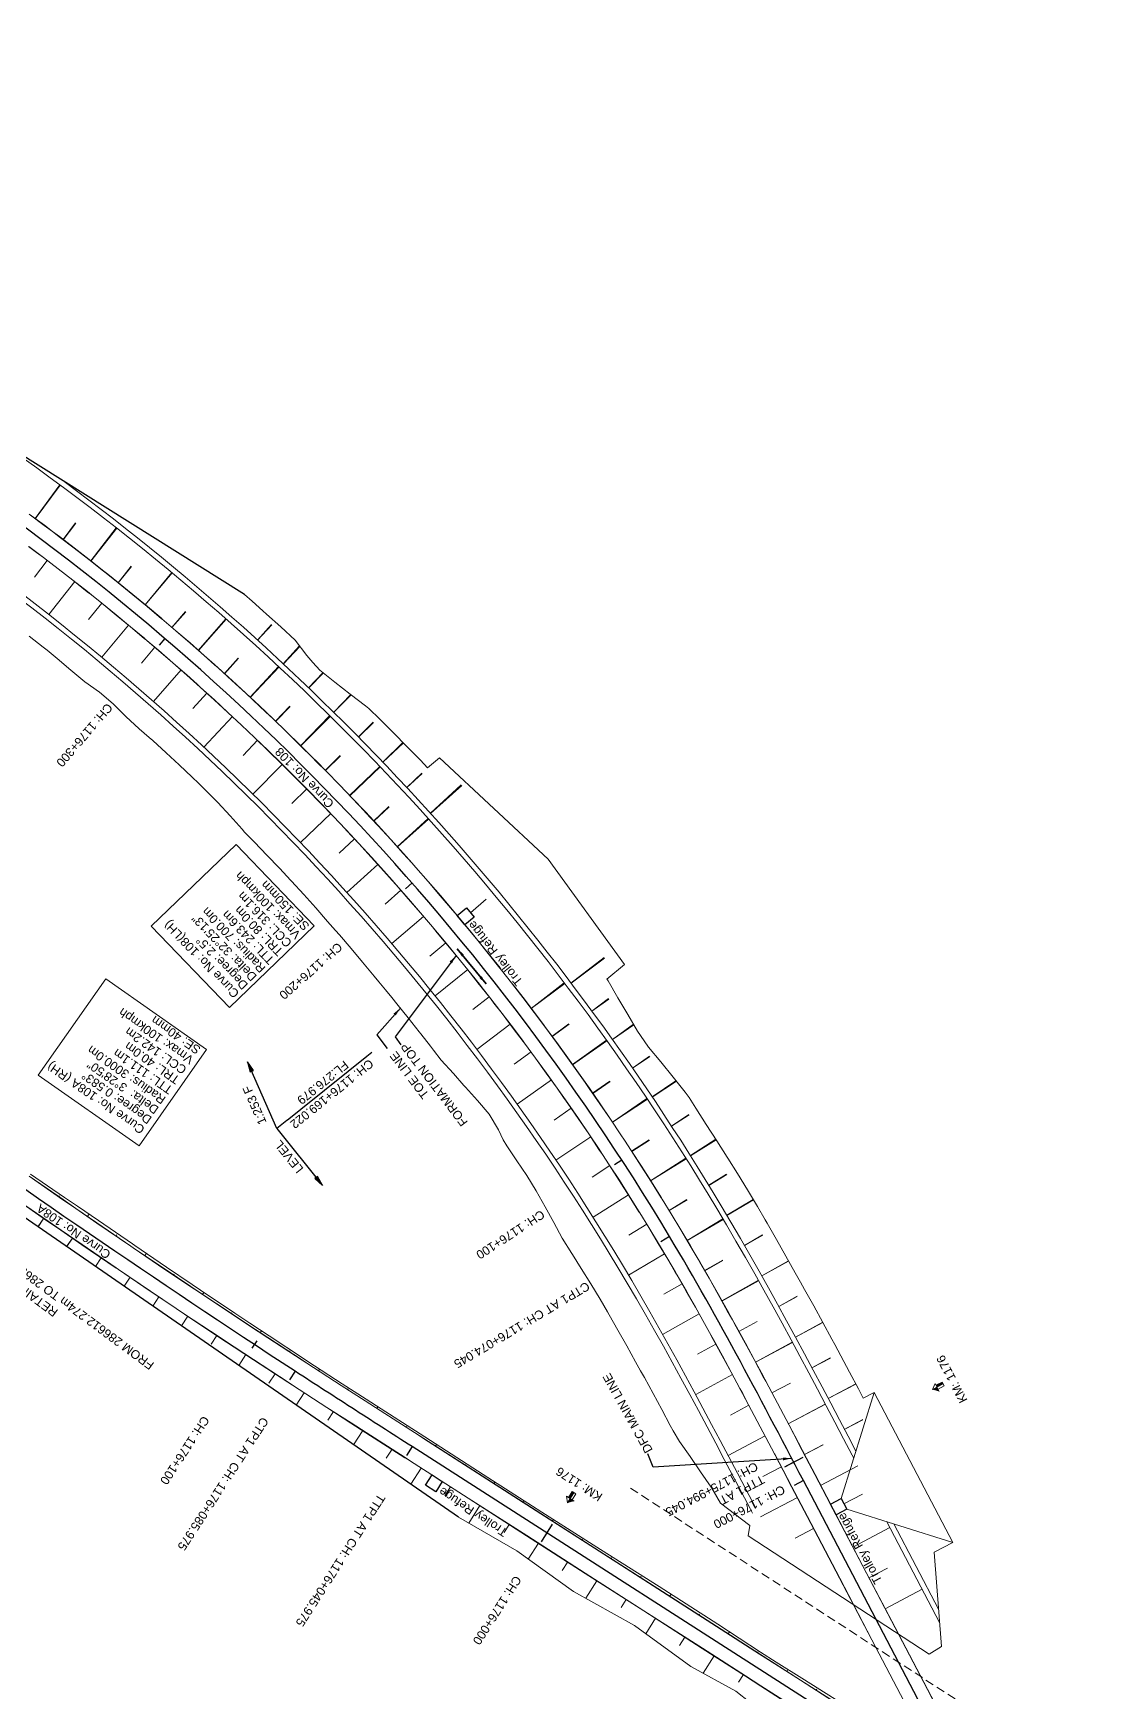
# Model space of a CAD drawing. Header units: metres. Extents: x 646784 to 662189, y 3367130 to 3378376.
# Drawn here: x 655431.9 to 655741.5, y 3371757.4 to 3372234.1 of the extents above; entities that cross this region are included whole.
import ezdxf
from ezdxf.enums import TextEntityAlignment as Align

# ---------------------------------------------------------------- set-up
doc = ezdxf.new("R2010")
doc.units = ezdxf.units.M
doc.header["$MEASUREMENT"] = 0
doc.linetypes.add('CENTER2', pattern=[1.125, 0.75, -0.125, 0.125, -0.125])
doc.linetypes.add('DASHED', pattern=[0.75, 0.5, -0.25])
for name, color, linetype, lineweight in [('C-ALIG-DG-SPIRAL', 1, 'CENTER2', 70), ('C-ALIG-LABL-DG', 1, 'Continuous', 25), ('C-ALIG-LABL-DG-MARK', 1, 'Continuous', 25), ('Km post', 1, 'Continuous', 13), ('PROP-DFC Connecting line', 1, 'Continuous', 0), ('Proposed Curve_Details', 10, 'Continuous', 0), ('PROPOSED DFC TRACK', 1, 'Continuous', 0), ('PROPOSED DFCC TOE LINE', 239, 'Continuous', 0), ('PROPOSED DFCC TOE SLOPES', 239, 'Continuous', 0), ('PROPOSED DFCC TRACK', 1, 'Continuous', 0), ('PROPOSED RETAINING WALL', 154, 'Continuous', 30)]:
    doc.layers.add(name, color=color, linetype=linetype, lineweight=lineweight)
for name, color, linetype in [('LINK LINE', 190, 'Continuous'), ('PROPOSED DFCC FORMATION LINE', 187, 'Continuous'), ('PROPOSED FORMATION LINE - Connecting line', 187, 'Continuous'), ('PROPOSED FORMATION LINE - PLAN', 187, 'Continuous'), ('Trolley Refuse', 10, 'Continuous')]:
    doc.layers.add(name, color=color, linetype=linetype)
doc.styles.add('Arial', font='arial.ttf')
doc.styles.get("Standard").update_dxf_attribs({"font": 'arial.ttf'})
doc.styles.add('Style-Arial', font='arial.ttf')
doc.dimstyles.new('ISO-25', dxfattribs={"dimtxt": 2.5, "dimasz": 2.5, "dimexe": 1.25, "dimexo": 0.625, "dimtad": 1, "dimtxsty": 'Standard', "dimcen": 2.5, "dimadec": 0, "dimazin": 0, "dimtfac": 1, "dimtmove": 0, "dimatfit": 3, "dimfxl": 1, "dimarcsym": 0})

# ---------------------------------------------------------------- blocks, each defined once
blk = doc.blocks.new('Direction')
h = blk.add_hatch(color=256)
h.dxf.hatch_style = 1
h.paths.add_polyline_path([(-5.54, 0), (-4.75, -0.13), (-4.75, 0.13)])
blk.add_lwpolyline([(-5.54, 0), (-4.75, -0.13), (-4.75, 0.13)], close=True)
blk.add_lwpolyline([(0, 0), (-5.54, 0)])
blk = doc.blocks.new('Tick Hor')
blk.add_lwpolyline([(-0.5, 0), (0.5, 0)])
blk = doc.blocks.new('KM Post')
at = {"layer": 'Km post', "lineweight": 13}
h = blk.add_hatch(color=256, dxfattribs=at)
h.paths.add_polyline_path([(0, -8.9), (1.6, -8.9), (1.6, -3.8), (0, -3.8)])
h.paths.add_polyline_path([(0, -3.8), (0, 0), (-3.4, -3.8)])
for p, q in [((0, -8.9), (0, 0)), ((3.1, -3.8), (0, 0)), ((3.1, -3.8), (-3.4, -3.8))]:
    blk.add_line(p, q, dxfattribs=at)
blk.add_lwpolyline([(1.6, -3.8), (1.6, -8.9), (-1.6, -8.9), (-1.6, -3.8)], dxfattribs=at)

msp = doc.modelspace()

# ---------------------------------------------------------------- linework, layer by layer
at = {"layer": 'C-ALIG-LABL-DG', "color": 1, "linetype": 'Continuous', "lineweight": 25}
for p, q in [((655469.8117, 3372060.1149), (655468.1854, 3372058.2162)), ((655540.8653, 3371989.8697), (655538.9853, 3371988.2218)), ((655601.1942, 3371910.2241), (655599.0987, 3371908.8606)), ((655650.6292, 3371823.3453), (655648.4148, 3371822.1849)), ((655579.5923, 3371803.029), (655578.2427, 3371800.9246))]:
    msp.add_line(p, q, dxfattribs=at)
at = {"layer": 'C-ALIG-LABL-DG-MARK', "color": 1, "linetype": 'Continuous', "lineweight": 25}
for p, q in [((655614.9426, 3371888.2118), (655612.3688, 3371886.6706)), ((655653.392, 3371818.0706), (655650.7343, 3371816.679))]:
    msp.add_line(p, q, dxfattribs=at)
at = {"layer": 'LINK LINE', "linetype": 'Continuous', "lineweight": 30}
for p, q in [((655507.2692, 3371849.5159), (655505.6329, 3371847.0015)), ((655540.8919, 3371827.8479), (655539.2724, 3371825.3225))]:
    msp.add_line(p, q, dxfattribs=at)
at = {"layer": 'LINK LINE', "linetype": 'Continuous', "lineweight": 0, "flags": 128}
msp.add_lwpolyline([(655481.7953, 3371942.0025), (655462.3893, 3371914.2878), (655433.4004, 3371934.586), (655452.8064, 3371962.3007)], close=True, dxfattribs=at)
at = {"layer": 'LINK LINE', "linetype": 'Continuous', "lineweight": 30, "flags": 128}
msp.add_lwpolyline([(655672.6645, 3371743.3412), (655540.8919, 3371827.8479), (655539.8058, 3371828.5444), (655538.7196, 3371829.241), (655537.6335, 3371829.9376), (655536.5474, 3371830.6343), (655535.4613, 3371831.331), (655534.3753, 3371832.0278), (655533.2894, 3371832.7246), (655532.2035, 3371833.4216), (655531.1177, 3371834.1187), (655530.032, 3371834.816), (655528.9463, 3371835.5134), (655527.8608, 3371836.2109), (655526.7754, 3371836.9087), (655525.6901, 3371837.6066), (655524.605, 3371838.3047), (655523.52, 3371839.0031), (655522.4352, 3371839.7017), (655521.3505, 3371840.4006), (655520.266, 3371841.0997), (655519.1817, 3371841.7991), (655518.0976, 3371842.4989), (655517.0136, 3371843.1989), (655515.9299, 3371843.8993), (655514.8465, 3371844.6), (655513.7632, 3371845.3011), (655512.6802, 3371846.0025), (655511.5975, 3371846.7044), (655510.515, 3371847.4066), (655509.4328, 3371848.1093), (655508.3508, 3371848.8124), (655507.2692, 3371849.5159, -0.01185406), (655389.932, 3371929.8963)], format="xyb", dxfattribs=at)
at = {"layer": 'LINK LINE', "color": 190, "lineweight": 0, "flags": 128}
msp.add_lwpolyline([(655431.2012, 3371906.1929), (655440.9562, 3371899.4911), (655444.6845, 3371896.9491), (655450.739, 3371892.8302), (655460.5142, 3371886.1587), (655461.1818, 3371885.697), (655470.2609, 3371879.4445), (655477.6661, 3371874.4243), (655480.0611, 3371872.8086), (655489.8901, 3371866.2151), (655494.2659, 3371863.322), (655499.7566, 3371859.6778), (655509.6371, 3371853.1612), (655510.9279, 3371852.3122), (655520.8045, 3371845.906), (655527.7084, 3371841.4682), (655532.0139, 3371838.7039), (655543.2341, 3371831.5067), (655544.5365, 3371830.6715), (655561.3649, 3371819.8638), (655578.1927, 3371809.0553), (655595.0559, 3371798.3019), (655611.9643, 3371787.6189), (655628.7896, 3371776.8065), (655641.0973, 3371768.722), (655645.5447, 3371765.8846), (655652.9299, 3371761.3007), (655662.5023, 3371755.2784)], dxfattribs=at)
at = {"layer": 'LINK LINE', "color": 190, "linetype": 'Continuous', "lineweight": 0, "flags": 128}
for points in [[(655439.2863, 3371899.6494), (655439.5181, 3371899.9847)], [(655435.0159, 3371893.4839), (655433.3194, 3371891.0387)], [(655435.0255, 3371893.4772), (655433.3367, 3371891.0268)], [(655447.5097, 3371893.9821), (655447.9987, 3371894.6944)], [(655443.2595, 3371887.8026), (655441.5667, 3371885.3464)], [(655443.271, 3371887.7947), (655441.5873, 3371885.3322)], [(655455.7545, 3371888.3451), (655456.0015, 3371888.7075)], [(655451.526, 3371882.1508), (655449.8174, 3371879.6517)], [(655451.5349, 3371882.1447), (655449.8334, 3371879.6406)], [(655464.0162, 3371882.7314), (655464.4843, 3371883.4227)], [(655472.2954, 3371877.1453), (655472.5078, 3371877.4612)], [(655459.8061, 3371876.5245), (655458.0636, 3371873.9601)], [(655459.8163, 3371876.5177), (655458.082, 3371873.9474)], [(655468.1058, 3371870.9245), (655466.3125, 3371868.2667)], [(655468.1164, 3371870.9174), (655466.332, 3371868.2532)], [(655480.5934, 3371871.5875), (655480.9917, 3371872.1844)], [(655476.425, 3371865.3525), (655474.5628, 3371862.5722)], [(655476.4355, 3371865.3455), (655474.5825, 3371862.5586)], [(655488.91, 3371866.0577), (655489.0969, 3371866.3398)], [(655484.7627, 3371859.8087), (655483.0916, 3371857.2954)], [(655484.7735, 3371859.8015), (655483.1113, 3371857.283)], [(655497.2451, 3371860.5568), (655497.6057, 3371861.1053)], [(655493.1197, 3371854.2933), (655491.066, 3371851.1816)], [(655493.1312, 3371854.2858), (655491.0886, 3371851.166)], [(655505.6013, 3371855.0859), (655505.7695, 3371855.3435)], [(655501.4976, 3371848.8082), (655499.7037, 3371846.0683)], [(655501.5064, 3371848.8025), (655499.7209, 3371846.0584)], [(655513.9745, 3371849.6376), (655514.2934, 3371850.1292)], [(655522.3631, 3371844.211), (655522.5211, 3371844.456)], [(655509.8882, 3371843.3485), (655507.572, 3371839.789)], [(655509.8966, 3371843.3431), (655507.5896, 3371839.7768)], [(655530.7658, 3371838.802), (655531.0858, 3371839.2997)], [(655518.2929, 3371837.9115), (655516.6872, 3371835.4293)], [(655518.3, 3371837.907), (655516.6995, 3371835.4207)], [(655526.7085, 3371832.4942), (655524.0729, 3371828.4)], [(655526.7128, 3371832.4915), (655524.0826, 3371828.3932)], [(655539.1792, 3371833.4024), (655539.3395, 3371833.6522)], [(655535.1287, 3371827.0903), (655533.4709, 3371824.5072)], [(655535.1294, 3371827.0898), (655533.4722, 3371824.5064)], [(655547.5958, 3371828.0035), (655547.9153, 3371828.5016)], [(655543.5465, 3371821.6905), (655540.5536, 3371817.0248)], [(655543.5469, 3371821.6903), (655540.5545, 3371817.0242)], [(655556.0133, 3371822.6053), (655556.1713, 3371822.8516)], [(655551.9646, 3371816.292), (655550.3179, 3371813.7243)], [(655564.431, 3371817.2069), (655564.7433, 3371817.6939)], [(655560.3823, 3371810.8936), (655557.1707, 3371805.8858)], [(655572.8488, 3371811.8086), (655573.003, 3371812.0491)], [(655581.2665, 3371806.4102), (655581.5783, 3371806.8964)], [(655568.8, 3371805.4953), (655567.3207, 3371803.1887)], [(655589.6842, 3371801.0119), (655589.847, 3371801.2658)], [(655577.2177, 3371800.0969), (655574.2974, 3371795.5433)], [(655598.1019, 3371795.6135), (655598.4505, 3371796.1572)], [(655585.6354, 3371794.6986), (655584.0343, 3371792.2019)], [(655594.0531, 3371789.3002), (655590.8152, 3371784.2513)], [(655606.5196, 3371790.2152), (655606.7121, 3371790.5154)], [(655602.4708, 3371783.9019), (655601.0175, 3371781.6357)], [(655614.9373, 3371784.8168), (655615.3422, 3371785.4482)], [(655610.8886, 3371778.5036), (655608.0533, 3371774.0825)], [(655623.355, 3371779.4185), (655623.5549, 3371779.7302)], [(655619.3063, 3371773.1052), (655617.7306, 3371770.6482)], [(655631.7727, 3371774.0201), (655632.1458, 3371774.6019)], [(655627.724, 3371767.7069), (655624.5364, 3371762.7364)], [(655640.1904, 3371768.6218), (655640.3474, 3371768.8666)], [(655648.6082, 3371763.2234), (655648.9566, 3371763.7668)], [(655636.1417, 3371762.3085), (655634.7383, 3371760.1202)], [(655657.0259, 3371757.8251), (655657.2312, 3371758.1453)]]:
    msp.add_lwpolyline(points, dxfattribs=at)
at = {"layer": 'LINK LINE', "linetype": 'Continuous', "lineweight": 30, "flags": 128}
msp.add_lwpolyline([(655546.6229, 3371819.722), (655549.5651, 3371817.8264), (655547.6695, 3371814.8842), (655544.7273, 3371816.7798)], close=True, dxfattribs=at)
at = {"layer": 'LINK LINE', "color": 190, "lineweight": 0}
msp.add_lwpolyline([(655638.0907, 3371754.2615), (655633.959, 3371757.5912), (655621.0035, 3371764.6655), (655604.8002, 3371776.448), (655587.3022, 3371786.2114), (655571.0307, 3371797.8874), (655554.2517, 3371807.5703)], dxfattribs=at)
at = {"layer": 'PROP-DFC Connecting line', "color": 5, "linetype": 'DASHED', "lineweight": 0, "ltscale": 5, "flags": 128}
msp.add_lwpolyline([(655603.7267, 3371815.893), (655741.51, 3371726.4439)], dxfattribs=at)
at = {"layer": 'Proposed Curve_Details'}
msp.add_lwpolyline([(655512.7815, 3371977.511), (655488.3867, 3371954.0676), (655465.8814, 3371977.4862), (655490.2762, 3372000.9296)], close=True, dxfattribs=at)
at = {"layer": 'PROPOSED DFCC FORMATION LINE', "lineweight": 0, "flags": 128}
for points in [[(655698.3207, 3371740.356), (655689.0427, 3371758.0738), (655679.7647, 3371775.7915), (655670.4867, 3371793.5093), (655661.2087, 3371811.227), (655656.7141, 3371819.8102), (655654.2391, 3371824.5356), (655651.9262, 3371828.9465), (655651.7609, 3371829.2614), (655649.2769, 3371833.9864), (655646.7848, 3371838.7092), (655644.2821, 3371843.4287), (655642.5646, 3371846.6511), (655641.7665, 3371848.1434), (655639.2356, 3371852.8521), (655636.6869, 3371857.5533), (655634.1181, 3371862.2459), (655632.9981, 3371864.2763), (655631.527, 3371866.9282), (655628.911, 3371871.5989), (655626.2679, 3371876.2566), (655623.5955, 3371880.8996), (655623.1021, 3371881.7492), (655620.8914, 3371885.5264), (655618.1535, 3371890.1355), (655615.3679, 3371894.7454), (655612.7608, 3371898.9888), (655612.547, 3371899.3338), (655609.6912, 3371903.9004), (655606.8004, 3371908.4451), (655603.875, 3371912.9675), (655601.9319, 3371915.93), (655600.915, 3371917.4674), (655597.9207, 3371921.9445), (655594.8922, 3371926.3986), (655591.8297, 3371930.8293), (655590.6234, 3371932.5549), (655588.7334, 3371935.2365), (655585.6034, 3371939.6199), (655582.44, 3371943.9791), (655579.2433, 3371948.3141), (655578.8446, 3371948.85), (655576.0136, 3371952.6244), (655572.7509, 3371956.9099), (655570.393, 3371959.9652), (655569.4555, 3371961.1703), (655566.6051, 3371964.8019), (655566.1277, 3371965.4053), (655562.7675, 3371969.6148), (655559.3752, 3371973.7984), (655557.8394, 3371975.6711), (655555.9509, 3371977.956), (655553.9148, 3371980.3977), (655552.495, 3371982.0872), (655549.0075, 3371986.1918), (655545.4887, 3371990.2696), (655541.9389, 3371994.3204), (655540.7843, 3371995.6245), (655538.3581, 3371998.3439), (655534.7466, 3372002.3398), (655531.1047, 3372006.3081), (655527.4324, 3372010.2483), (655527.224, 3372010.4701), (655523.7302, 3372014.1603), (655519.9981, 3372018.0438), (655516.2364, 3372021.8987), (655513.2453, 3372024.9222), (655512.4453, 3372025.7246), (655508.625, 3372029.5215), (655504.7758, 3372033.289), (655500.8979, 3372037.0269), (655498.8593, 3372038.9691), (655496.9915, 3372040.735), (655493.0568, 3372044.4132), (655489.094, 3372048.0611), (655485.1035, 3372051.6785), (655484.078, 3372052.5992), (655481.0854, 3372055.2653), (655477.04, 3372058.8213), (655472.9674, 3372062.3462), (655468.9133, 3372065.8016), (655468.868, 3372065.8398), (655464.742, 3372069.302), (655460.5896, 3372072.7325), (655456.4111, 3372076.131), (655453.3776, 3372078.5653), (655452.2067, 3372079.4976), (655447.9767, 3372082.8318), (655443.7212, 3372086.1335), (655439.4406, 3372089.4026), (655437.4837, 3372090.88), (655435.1351, 3372092.6389), (655430.805, 3372095.8421)], [(655698.365, 3371740.3792), (655689.087, 3371758.097), (655679.809, 3371775.8147), (655670.531, 3371793.5325), (655661.253, 3371811.2502), (655656.7584, 3371819.8334), (655654.2834, 3371824.5588), (655651.9705, 3371828.9697), (655651.8051, 3371829.2846), (655649.3211, 3371834.0097), (655646.8289, 3371838.7326), (655644.3262, 3371843.4521), (655642.6087, 3371846.6746), (655641.8106, 3371848.167), (655639.2796, 3371852.8758), (655636.7308, 3371857.5773), (655634.162, 3371862.27), (655633.0419, 3371864.3005), (655631.5706, 3371866.9525), (655628.9545, 3371871.6235), (655626.3113, 3371876.2814), (655623.6387, 3371880.9247), (655623.1453, 3371881.7743), (655620.9345, 3371885.5518), (655618.1964, 3371890.1612), (655615.4106, 3371894.7714), (655612.8033, 3371899.0151), (655612.5895, 3371899.3601), (655609.7335, 3371903.9271), (655606.8425, 3371908.4721), (655603.9169, 3371912.9948), (655601.9736, 3371915.9575), (655600.9567, 3371917.495), (655597.9622, 3371921.9725), (655594.9334, 3371926.4268), (655591.8707, 3371930.8579), (655590.6643, 3371932.5836), (655588.7742, 3371935.2654), (655585.644, 3371939.6491), (655582.4804, 3371944.0086), (655579.2835, 3371948.3439), (655578.8847, 3371948.8798), (655576.0535, 3371952.6545), (655572.7906, 3371956.9403), (655570.4325, 3371959.9958), (655569.495, 3371961.201), (655566.6443, 3371964.8329), (655566.1669, 3371965.4364), (655562.8064, 3371969.6461), (655559.4139, 3371973.8301), (655557.878, 3371975.7029), (655555.9894, 3371977.9879), (655553.9532, 3371980.4298), (655552.5332, 3371982.1194), (655549.0455, 3371986.2243), (655545.5265, 3371990.3024), (655541.9763, 3371994.3535), (655540.8217, 3371995.6577), (655538.3953, 3371998.3773), (655534.7836, 3372002.3735), (655531.1414, 3372006.342), (655527.4689, 3372010.2825), (655527.2605, 3372010.5043), (655523.7664, 3372014.1948), (655520.034, 3372018.0786), (655516.272, 3372021.9337), (655513.2807, 3372024.9575), (655512.4807, 3372025.76), (655508.6601, 3372029.5571), (655504.8107, 3372033.3248), (655500.9324, 3372037.063), (655498.8937, 3372039.0053), (655497.0257, 3372040.7714), (655493.0908, 3372044.4498), (655489.1277, 3372048.098), (655485.1369, 3372051.7157), (655484.1114, 3372052.6365), (655481.1185, 3372055.3028), (655477.0728, 3372058.859), (655473, 3372062.3841), (655468.9456, 3372065.8397), (655468.9003, 3372065.878), (655464.774, 3372069.3404), (655460.6213, 3372072.7711), (655456.4425, 3372076.17), (655453.4088, 3372078.6044), (655452.2378, 3372079.5367), (655448.0075, 3372082.8712), (655443.7517, 3372086.1732), (655439.4708, 3372089.4425), (655437.5137, 3372090.92), (655435.165, 3372092.679), (655430.8346, 3372095.8824)], [(655682.3542, 3371754.5713), (655673.0762, 3371772.2891), (655663.7983, 3371790.0068), (655654.5203, 3371807.7246), (655650.0257, 3371816.3078), (655647.5516, 3371821.0314), (655645.2411, 3371825.4376), (655645.076, 3371825.7521), (655642.5965, 3371830.4686), (655640.1107, 3371835.1795), (655637.6161, 3371839.8836), (655635.9052, 3371843.0936), (655635.1105, 3371844.5796), (655632.5914, 3371849.2662), (655630.0566, 3371853.9421), (655627.5035, 3371858.6059), (655626.391, 3371860.6229), (655624.9301, 3371863.2562), (655622.3338, 3371867.8917), (655619.7126, 3371872.5108), (655617.0642, 3371877.1122), (655616.5754, 3371877.9538), (655614.3863, 3371881.6943), (655611.6768, 3371886.2555), (655608.921, 3371890.8159), (655606.3419, 3371895.0138), (655606.1305, 3371895.3551), (655603.3052, 3371899.8727), (655600.4455, 3371904.3687), (655597.5514, 3371908.8426), (655595.6292, 3371911.7732), (655594.6232, 3371913.2942), (655591.661, 3371917.7232), (655588.665, 3371922.1295), (655585.6354, 3371926.5127), (655584.442, 3371928.2198), (655582.5723, 3371930.8726), (655579.4759, 3371935.209), (655576.3464, 3371939.5215), (655573.184, 3371943.8099), (655572.7896, 3371944.34), (655569.9889, 3371948.074), (655566.7613, 3371952.3135), (655564.4286, 3371955.336), (655563.5012, 3371956.5282), (655560.6814, 3371960.1208), (655560.2091, 3371960.7178), (655556.8849, 3371964.8821), (655553.529, 3371969.0209), (655552.0097, 3371970.8734), (655550.1415, 3371973.1338), (655548.1273, 3371975.5493), (655546.7227, 3371977.2207), (655543.2726, 3371981.2813), (655539.7916, 3371985.3153), (655536.2798, 3371989.3227), (655535.1376, 3371990.6128), (655532.7374, 3371993.303), (655529.1647, 3371997.2561), (655525.5618, 3372001.1817), (655521.929, 3372005.0797), (655521.7228, 3372005.2991), (655518.2665, 3372008.9497), (655514.5744, 3372012.7916), (655510.8531, 3372016.6051), (655507.894, 3372019.5961), (655507.1026, 3372020.39), (655503.3234, 3372024.1461), (655499.5154, 3372027.8732), (655495.6791, 3372031.571), (655493.6624, 3372033.4923), (655491.8146, 3372035.2393), (655487.9221, 3372038.878), (655484.0019, 3372042.4868), (655480.0542, 3372046.0654), (655479.0397, 3372046.9763), (655476.0792, 3372049.6138), (655472.0771, 3372053.1316), (655468.0483, 3372056.6187), (655464.0376, 3372060.037), (655463.9929, 3372060.0748), (655459.9111, 3372063.4998), (655455.8033, 3372066.8935), (655451.6696, 3372070.2556), (655448.6687, 3372072.6638), (655447.5103, 3372073.586), (655443.3256, 3372076.8845), (655439.1158, 3372080.1508), (655434.8812, 3372083.3848), (655432.9452, 3372084.8463), (655430.6219, 3372086.5864)], [(655682.3985, 3371754.5945), (655673.1205, 3371772.3123), (655663.8426, 3371790.03), (655654.5646, 3371807.7478), (655650.07, 3371816.331), (655647.5959, 3371821.0547), (655645.2853, 3371825.4609), (655645.1203, 3371825.7754), (655642.6407, 3371830.4919), (655640.1549, 3371835.2029), (655637.6603, 3371839.9071), (655635.9494, 3371843.1172), (655635.1546, 3371844.6032), (655632.6354, 3371849.29), (655630.1005, 3371853.966), (655627.5473, 3371858.63), (655626.4347, 3371860.6471), (655624.9737, 3371863.2805), (655622.3774, 3371867.9162), (655619.756, 3371872.5356), (655617.1074, 3371877.1373), (655616.6187, 3371877.9789), (655614.4294, 3371881.7196), (655611.7197, 3371886.2812), (655608.9637, 3371890.8419), (655606.3845, 3371895.0401), (655606.173, 3371895.3814), (655603.3475, 3371899.8994), (655600.4876, 3371904.3957), (655597.5933, 3371908.8699), (655595.6709, 3371911.8008), (655594.6649, 3371913.3218), (655591.7025, 3371917.7512), (655588.7063, 3371922.1578), (655585.6764, 3371926.5413), (655584.4829, 3371928.2485), (655582.6131, 3371930.9015), (655579.5165, 3371935.2382), (655576.3868, 3371939.551), (655573.2242, 3371943.8397), (655572.8297, 3371944.3699), (655570.0288, 3371948.1041), (655566.8009, 3371952.3439), (655564.4681, 3371955.3666), (655563.5407, 3371956.5589), (655560.7206, 3371960.1518), (655560.2483, 3371960.7489), (655556.9239, 3371964.9135), (655553.5677, 3371969.0525), (655552.0483, 3371970.9052), (655550.18, 3371973.1657), (655548.1656, 3371975.5814), (655546.7609, 3371977.2529), (655543.3106, 3371981.3138), (655539.8293, 3371985.3482), (655536.3173, 3371989.3558), (655535.175, 3371990.646), (655532.7746, 3371993.3364), (655529.2017, 3371997.2897), (655525.5985, 3372001.2157), (655521.9654, 3372005.1139), (655521.7593, 3372005.3333), (655518.3026, 3372008.9842), (655514.6103, 3372012.8263), (655510.8887, 3372016.6401), (655507.9295, 3372019.6314), (655507.138, 3372020.4253), (655503.3585, 3372024.1817), (655499.5503, 3372027.909), (655495.7137, 3372031.6071), (655493.6968, 3372033.5286), (655491.8489, 3372035.2757), (655487.9561, 3372038.9147), (655484.0356, 3372042.5237), (655480.0876, 3372046.1026), (655479.073, 3372047.0135), (655476.1123, 3372049.6512), (655472.11, 3372053.1693), (655468.0809, 3372056.6566), (655464.0699, 3372060.0751), (655464.0252, 3372060.113), (655459.9431, 3372063.5383), (655455.835, 3372066.9322), (655451.701, 3372070.2945), (655448.6998, 3372072.7028), (655447.5414, 3372073.6252), (655443.3564, 3372076.9239), (655439.1463, 3372080.1904), (655434.9114, 3372083.4247), (655432.9753, 3372084.8863), (655430.6518, 3372086.6264)], [(655662.0636, 3371754.5943), (655652.5442, 3371760.6993), (655645.2282, 3371765.391), (655640.7875, 3371768.2389), (655628.3928, 3371776.1877), (655611.5574, 3371786.9844), (655594.7219, 3371797.7811), (655577.8865, 3371808.5778), (655561.0511, 3371819.3745), (655544.2157, 3371830.1712), (655542.9133, 3371831.0064), (655531.6938, 3371838.2055), (655527.3894, 3371840.9724), (655520.4896, 3371845.4182), (655510.607, 3371851.8185), (655509.3116, 3371852.661), (655499.402, 3371859.1376), (655493.8956, 3371862.7606), (655489.5181, 3371865.6533), (655479.6601, 3371872.2081), (655477.2576, 3371873.814), (655469.828, 3371878.8017), (655460.6937, 3371884.978), (655460.022, 3371885.4341), (655450.2423, 3371892.1052), (655444.2046, 3371896.2522), (655440.4891, 3371898.8149), (655430.7624, 3371905.5631)]]:
    msp.add_lwpolyline(points, dxfattribs=at)
at = {"layer": 'PROPOSED DFCC TOE LINE', "lineweight": 0, "flags": 128}
for points in [[(655667.8644, 3371824.4924), (655667.3891, 3371825.4002), (655664.9139, 3371830.126), (655662.4295, 3371834.8635), (655659.9383, 3371839.6021), (655657.4361, 3371844.344), (655654.9205, 3371849.0879), (655652.389, 3371853.8324), (655649.8391, 3371858.5763), (655647.2685, 3371863.3182), (655644.6746, 3371868.0565), (655642.0552, 3371872.79), (655639.4077, 3371877.517), (655636.7298, 3371882.236), (655634.0191, 3371886.9455), (655631.2732, 3371891.6438), (655628.5058, 3371896.3027, 0.10707632), (655421.2253, 3372117.454, 0.10707632)], [(655668.4974, 3371826.517), (655666.2427, 3371830.8219), (655663.7575, 3371835.5608), (655661.2655, 3371840.3011), (655658.7621, 3371845.0454), (655656.2448, 3371849.7923), (655653.7113, 3371854.5406), (655651.1591, 3371859.2889), (655648.5857, 3371864.0357), (655645.9888, 3371868.7798), (655643.3658, 3371873.5196), (655640.7143, 3371878.2536), (655638.0321, 3371882.9803), (655635.3166, 3371887.6981), (655632.5656, 3371892.4053), (655629.794, 3371897.0712, 0.09893925), (655440.874, 3372105.2544, 0.09893925)], [(655638.7697, 3371808.7017), (655638.0662, 3371810.0451), (655635.5923, 3371814.7684), (655633.1236, 3371819.476), (655630.6521, 3371824.1772), (655628.1775, 3371828.8668), (655625.6975, 3371833.5435), (655623.2098, 3371838.206), (655620.7119, 3371842.8532), (655618.2016, 3371847.4836), (655615.6767, 3371852.096), (655613.135, 3371856.6891), (655610.5741, 3371861.2615), (655607.9919, 3371865.8118), (655605.3863, 3371870.3387), (655602.7552, 3371874.8407), (655600.0794, 3371879.3452, 0.11334729), (655388.3253, 3372099.6928)], [(655639.5613, 3371810.4234), (655639.395, 3371810.741), (655636.9211, 3371815.4644), (655634.4516, 3371820.1733), (655631.9793, 3371824.8762), (655629.5034, 3371829.5681), (655627.0218, 3371834.2479), (655624.5321, 3371838.9142), (655622.0319, 3371843.5657), (655619.5189, 3371848.2012), (655616.9909, 3371852.8193), (655614.4455, 3371857.4187), (655611.8807, 3371861.9981), (655609.2942, 3371866.5561), (655606.6839, 3371871.0912), (655604.0476, 3371875.6022), (655601.3676, 3371880.1137, 0.11334938), (655389.1444, 3372100.9494)]]:
    msp.add_lwpolyline(points, format="xyb", dxfattribs=at)
for points in [[(655492.7331, 3372072.765), (655494.8903, 3372070.8498), (655497.9606, 3372068.0928), (655499.0133, 3372067.1414), (655503.1807, 3372063.4814), (655507.2305, 3372059.6924), (655510.6446, 3372055.229), (655512.3615, 3372053.1982), (655514.3357, 3372051.0752), (655518.6328, 3372047.5554), (655523.0823, 3372044.1797), (655527.5283, 3372040.785), (655528.4607, 3372040.0659), (655531.5803, 3372036.9868), (655535.5036, 3372033.0592), (655539.4113, 3372029.1149), (655543.0704, 3372025.3652), (655543.2894, 3372025.1405), (655545.3361, 3372023.0007)], [(655637.9914, 3371805.1894), (655629.5691, 3371811.609), (655627.0955, 3371815.9135), (655626.8908, 3371816.2057), (655623.8164, 3371820.5792), (655620.8544, 3371824.9954), (655617.7806, 3371829.3348), (655615.911, 3371832.4125), (655615.1343, 3371833.8839), (655612.6624, 3371838.5106), (655610.172, 3371843.1119), (655607.6694, 3371847.6913), (655606.5806, 3371849.6687), (655605.166, 3371852.2551), (655602.6266, 3371856.7836), (655600.0779, 3371861.2914), (655597.516, 3371865.7765), (655597.0439, 3371866.5959), (655594.9208, 3371870.2272), (655592.2536, 3371874.6197), (655589.5466, 3371879.0068), (655587.026, 3371883.0521), (655586.8194, 3371883.3809), (655584.047, 3371887.7263), (655581.6639, 3371892.321), (655579.1166, 3371896.8172), (655577.4673, 3371899.7952), (655576.6083, 3371901.3452), (655573.9083, 3371905.7515), (655571.0397, 3371910.0465), (655568.1637, 3371914.3374), (655567.1235, 3371916.0741), (655565.7123, 3371918.9308), (655563.0235, 3371923.3657), (655559.6489, 3371927.3067), (655556.2142, 3371931.1954), (655555.7874, 3371931.6765), (655552.7605, 3371935.0614), (655549.2864, 3371938.9035), (655547.0318, 3371941.8336), (655546.1357, 3371942.9897), (655543.4156, 3371946.477), (655542.9606, 3371947.057), (655539.7634, 3371951.1073), (655536.5414, 3371955.1383), (655535.0828, 3371956.943), (655533.2864, 3371959.143), (655531.3485, 3371961.4934), (655529.9971, 3371963.1198), (655526.6774, 3371967.0716), (655523.33, 3371971.0003), (655519.972, 3371974.9207), (655518.8839, 3371976.1869), (655516.5972, 3371978.8276), (655513.1925, 3371982.7093), (655509.758, 3371986.5655), (655506.2609, 3371990.3648), (655506.0617, 3371990.578), (655502.7222, 3371994.1256), (655499.1545, 3371997.8591), (655495.5578, 3372001.5647), (655492.7456, 3372004.5191), (655492.0185, 3372005.3285), (655488.5395, 3372009.1567), (655485.0298, 3372012.9595), (655481.4368, 3372016.6816), (655479.4864, 3372018.553), (655477.6994, 3372020.2549), (655473.9354, 3372023.8004), (655470.1451, 3372027.3181), (655466.3163, 3372030.7938), (655465.3272, 3372031.6727), (655462.4413, 3372034.2179), (655458.6065, 3372037.688), (655454.9535, 3372041.3719), (655451.0474, 3372044.6783), (655451.0011, 3372044.7117), (655446.7832, 3372047.7325), (655442.7931, 3372051.0222), (655438.8461, 3372054.3654), (655435.97, 3372056.7492), (655434.8598, 3372057.6624), (655430.7871, 3372060.8514)], [(655545.3361, 3372023.0007), (655548.7407, 3372025.8388), (655580.0449, 3371996.7158), (655601.9976, 3371966.4437), (655596.9261, 3371962.216)], [(655596.8758, 3371962.2801), (655597.3016, 3371961.7377), (655600.0701, 3371956.8761), (655602.8759, 3371952.0534), (655605.7213, 3371947.2689), (655607.6379, 3371944.4874), (655608.8766, 3371942.7086), (655612.4124, 3371938.4096), (655615.9233, 3371934.0847), (655619.4091, 3371929.7342), (655620.5308, 3371928.1963), (655622.5185, 3371925.129), (655625.4765, 3371920.4251), (655628.4818, 3371915.7519), (655631.4846, 3371911.0763), (655631.7095, 3371910.7231), (655634.4457, 3371906.3736), (655637.3714, 3371901.6484), (655640.1887, 3371896.8944), (655642.453, 3371893.0021), (655642.9579, 3371892.1275), (655645.6902, 3371887.3546), (655648.3764, 3371882.5707), (655651.0293, 3371877.7836), (655652.5552, 3371875.0904), (655653.7159, 3371873.0303), (655656.3746, 3371868.2763), (655659.0043, 3371863.5213), (655661.5894, 3371858.757), (655662.4014, 3371857.2481), (655664.1472, 3371853.9932), (655666.6865, 3371849.2347), (655669.2063, 3371844.4809), (655670.6332, 3371841.7706)], [(655664.2564, 3371812.9517), (655673.7816, 3371843.4193)], [(655670.6332, 3371841.7706), (655673.7816, 3371843.4193), (655696.3476, 3371800.326), (655691.0012, 3371797.5263)], [(655665.8801, 3371809.8511), (655696.3476, 3371800.326)], [(655692.5706, 3371777.3122), (655677.4208, 3371806.2431)], [(655692.2759, 3371781.1085), (655679.4454, 3371805.6101)], [(655691.0012, 3371797.5263), (655693.1111, 3371770.3505)]]:
    msp.add_lwpolyline(points, dxfattribs=at)
at = {"layer": 'PROPOSED DFCC TOE SLOPES', "linetype": 'Continuous', "lineweight": 0, "flags": 128}
for points in [[(655432.478, 3372094.6045), (655439.5667, 3372104.3492)], [(655432.5208, 3372094.5728), (655439.7473, 3372104.2157)], [(655440.523, 3372088.576), (655444.1363, 3372093.3975)], [(655440.5654, 3372088.5436), (655444.2468, 3372093.3132)], [(655448.4817, 3372082.4337), (655455.8446, 3372091.9732)], [(655448.5236, 3372082.4007), (655456.0214, 3372091.8339)], [(655436.004, 3372082.5903), (655432.3567, 3372077.7947)], [(655456.352, 3372076.1785), (655460.1009, 3372080.8952)], [(655456.3951, 3372076.1439), (655460.2131, 3372080.8049)], [(655464.1308, 3372069.807), (655471.7667, 3372079.1287)], [(655464.1718, 3372069.773), (655471.9397, 3372078.9858)], [(655443.8779, 3372076.5128), (655436.4475, 3372067.0265)], [(655451.6637, 3372070.3245), (655447.8802, 3372065.6356)], [(655471.8168, 3372063.3269), (655475.7006, 3372067.9331)], [(655471.8574, 3372063.2923), (655475.8064, 3372067.8429)], [(655459.3576, 3372064.022), (655451.6557, 3372054.7547)], [(655479.4099, 3372056.7381), (655487.3078, 3372065.8392)], [(655479.4499, 3372056.703), (655487.4764, 3372065.691)], [(655496.4289, 3372059.6858), (655500.4421, 3372064.1798)], [(655496.4684, 3372059.65), (655500.5451, 3372064.0865)], [(655466.9619, 3372057.6103), (655463.0454, 3372053.0319)], [(655486.9085, 3372050.0422), (655490.9218, 3372054.5362)], [(655486.948, 3372050.0064), (655491.0247, 3372054.4429)], [(655503.8317, 3372052.8839), (655508.5285, 3372057.9953)], [(655503.8706, 3372052.8475), (655508.6221, 3372057.8731)], [(655474.4742, 3372051.0912), (655466.512, 3372042.0466)], [(655494.3113, 3372043.2404), (655502.4648, 3372052.1135)], [(655494.3503, 3372043.204), (655502.6288, 3372051.9601)], [(655511.1371, 3372045.9776), (655515.2765, 3372050.3558)], [(655511.1754, 3372045.9406), (655515.3765, 3372050.2594)], [(655481.8931, 3372044.4659), (655477.8481, 3372040.0007)], [(655518.3436, 3372038.9681), (655523.2722, 3372044.0348)], [(655501.6167, 3372036.334), (655505.7561, 3372040.7122)], [(655501.6551, 3372036.297), (655505.8561, 3372040.6158)], [(655518.3821, 3372038.9297), (655523.3979, 3372043.9388)], [(655489.2171, 3372037.7359), (655481.0011, 3372028.9213)], [(655508.8232, 3372029.3245), (655517.2258, 3372037.9625)], [(655508.8618, 3372029.2862), (655517.3882, 3372037.8011)], [(655525.4483, 3372031.854), (655529.7116, 3372036.1114)], [(655525.4866, 3372031.8153), (655529.8114, 3372036.0106)], [(655496.4447, 3372030.9025), (655492.2745, 3372026.554)], [(655532.4493, 3372024.6376), (655538.2613, 3372030.2756)], [(655532.4861, 3372024.5992), (655538.3796, 3372030.1563)], [(655515.928, 3372022.2104), (655520.1912, 3372026.4679)], [(655515.9663, 3372022.1717), (655520.291, 3372026.367)], [(655503.5741, 3372023.9673), (655495.1097, 3372015.3909)], [(655522.9289, 3372014.994), (655531.5781, 3372023.3843)], [(655522.9658, 3372014.9557), (655531.7333, 3372023.2227)], [(655539.3463, 3372017.3236), (655543.73, 3372021.457)], [(655539.3827, 3372017.2846), (655543.8247, 3372021.3553)], [(655510.6019, 3372016.93), (655506.3079, 3372012.7036)], [(655546.1388, 3372009.9122), (655555.0228, 3372018.0537)], [(655546.1746, 3372009.8727), (655555.1733, 3372017.8871)], [(655529.826, 3372007.68), (655534.2096, 3372011.8134)], [(655529.8623, 3372007.641), (655534.3044, 3372011.7118)], [(655517.5273, 3372009.791), (655508.8189, 3372001.4624)], [(655536.6185, 3372000.2687), (655545.5024, 3372008.4101)], [(655536.6542, 3372000.2291), (655545.653, 3372008.2435)], [(655524.351, 3372002.5542), (655519.9382, 3371998.4521)], [(655531.0712, 3371995.2212), (655522.1299, 3371987.1432)], [(655537.6865, 3371987.7934), (655533.1588, 3371983.8183)], [(655557.6481, 3371981.3028), (655562.2327, 3371985.1914)], [(655544.1956, 3371980.2721), (655535.0287, 3371972.451)], [(655550.5978, 3371972.6602), (655545.9589, 3371968.8156)], [(655586.5509, 3371961.0694), (655596.1002, 3371968.4189)], [(655586.5831, 3371961.0271), (655596.2358, 3371968.2407)], [(655556.8886, 3371964.957), (655547.5001, 3371957.4033)], [(655575.0929, 3371953.8337), (655584.6422, 3371961.1832)], [(655575.125, 3371953.7915), (655584.7778, 3371961.0051)], [(655563.0667, 3371957.1628), (655558.3185, 3371953.4541)], [(655592.5691, 3371953.0168), (655597.3954, 3371956.6236)], [(655592.6008, 3371952.9739), (655597.4779, 3371956.5117)], [(655569.1332, 3371949.2805), (655559.5322, 3371941.999)], [(655581.1111, 3371945.7812), (655585.9374, 3371949.3879)], [(655581.1428, 3371945.7383), (655586.0199, 3371949.2761)], [(655598.4724, 3371944.8794), (655604.5294, 3371949.2731)], [(655598.5034, 3371944.8361), (655604.6112, 3371949.1355)], [(655587.0144, 3371937.6438), (655596.7686, 3371944.7194)], [(655587.0454, 3371937.6004), (655596.8991, 3371944.5367)], [(655575.0875, 3371941.3129), (655570.2358, 3371937.7406)], [(655604.2595, 3371936.659), (655609.1864, 3371940.1272)], [(655604.2898, 3371936.6151), (655609.2654, 3371940.0129)], [(655580.9279, 3371933.2616), (655571.1239, 3371926.2557)], [(655592.8015, 3371929.4234), (655597.7284, 3371932.8915)], [(655592.8318, 3371929.3795), (655597.8074, 3371932.7772)], [(655609.9292, 3371928.3571), (655616.7697, 3371933.0283)], [(655609.9588, 3371928.3128), (655616.8771, 3371932.8943)], [(655586.6532, 3371925.1281), (655581.702, 3371921.6951)], [(655598.4712, 3371921.1215), (655608.4227, 3371927.9171)], [(655598.5008, 3371921.0772), (655608.5475, 3371927.7305)], [(655615.4803, 3371919.9755), (655620.5039, 3371923.3023)], [(655615.5099, 3371919.9297), (655620.581, 3371923.183)], [(655592.2624, 3371916.914), (655582.2633, 3371910.1895)], [(655604.0223, 3371912.7398), (655609.0459, 3371916.0666)], [(655604.0519, 3371912.6941), (655609.123, 3371915.9474)], [(655620.9095, 3371911.5129), (655628.2, 3371916.19)], [(655620.9385, 3371911.4673), (655628.2968, 3371916.0395)], [(655609.4515, 3371904.2773), (655619.5938, 3371910.7838)], [(655609.4805, 3371904.2317), (655619.716, 3371910.5917)], [(655597.754, 3371908.6214), (655592.7066, 3371905.3314)], [(655626.2161, 3371902.9735), (655631.3337, 3371906.1534)], [(655626.2441, 3371902.928), (655631.4066, 3371906.0348)], [(655603.1243, 3371900.2503), (655592.9354, 3371893.817)], [(655614.7581, 3371895.7379), (655619.8757, 3371898.9178)], [(655614.7861, 3371895.6924), (655619.9486, 3371898.7992)], [(655631.4003, 3371894.3599), (655638.9855, 3371898.9247)], [(655631.426, 3371894.3166), (655639.0718, 3371898.779)], [(655608.3738, 3371891.8022), (655603.2338, 3371888.6589)], [(655619.9423, 3371887.1243), (655630.2669, 3371893.3377)], [(655619.968, 3371887.081), (655630.3754, 3371893.1552)], [(655636.4666, 3371885.6801), (655641.6703, 3371888.7171)], [(655636.4888, 3371885.6416), (655641.728, 3371888.6168)], [(655613.5033, 3371883.2787), (655603.1372, 3371877.1349)], [(655625.0086, 3371878.4444), (655630.2123, 3371881.4815)], [(655625.0308, 3371878.4059), (655630.27, 3371881.3811)], [(655641.4268, 3371876.9459), (655649.0839, 3371881.2941)], [(655641.4453, 3371876.9129), (655649.1453, 3371881.1832)], [(655618.52, 3371874.6831), (655613.2985, 3371871.677)], [(655629.9688, 3371869.7103), (655640.4473, 3371875.6607)], [(655629.9873, 3371869.6772), (655640.5252, 3371875.5215)], [(655646.2953, 3371868.1678), (655651.5643, 3371871.09)], [(655646.3103, 3371868.1404), (655651.6034, 3371871.0185)], [(655623.4376, 3371866.0232), (655612.9294, 3371860.1258)], [(655634.8373, 3371860.9322), (655640.1063, 3371863.8543)], [(655634.8523, 3371860.9048), (655640.1454, 3371863.7829)], [(655651.0873, 3371859.3552), (655658.9453, 3371863.628)], [(655651.0989, 3371859.3335), (655658.9859, 3371863.5552)], [(655628.2709, 3371857.3083), (655622.9898, 3371854.4082)], [(655639.6293, 3371852.1196), (655650.2156, 3371857.8759)], [(655639.6409, 3371852.0979), (655650.2647, 3371857.7845)], [(655655.8181, 3371850.5171), (655661.1301, 3371853.3604)], [(655655.8267, 3371850.501), (655661.1524, 3371853.3183)], [(655633.0345, 3371848.5476), (655622.4294, 3371842.8262)], [(655644.3601, 3371843.2815), (655649.6721, 3371846.1248)], [(655644.3687, 3371843.2653), (655649.6944, 3371846.0827)], [(655660.5029, 3371841.6617), (655668.4674, 3371845.875)], [(655660.508, 3371841.6519), (655668.4849, 3371845.8419)], [(655637.7435, 3371839.7501), (655632.4247, 3371836.9198)], [(655649.0449, 3371834.426), (655659.6962, 3371840.0608)], [(655649.05, 3371834.4163), (655659.7179, 3371840.0198)], [(655665.1582, 3371832.7989), (655670.4922, 3371835.6007)], [(655665.1602, 3371832.7951), (655670.4974, 3371835.5907)], [(655642.4128, 3371830.9238), (655631.7532, 3371825.3046)], [(655653.7002, 3371825.5633), (655659.0342, 3371828.365)], [(655653.7022, 3371825.5595), (655659.0394, 3371828.3551)], [(655647.0595, 3371822.0776), (655641.7239, 3371819.2789)], [(655658.3422, 3371816.7011), (655669.0165, 3371822.2923)], [(655658.3424, 3371816.7007), (655669.0174, 3371822.2907)], [(655651.6984, 3371813.2213), (655641.0237, 3371807.6307)], [(655665.024, 3371811.3782), (655670.3614, 3371814.1732)], [(655656.3372, 3371804.3626), (655650.9998, 3371801.5676)], [(655667.6204, 3371798.983), (655678.2954, 3371804.5729)], [(655672.2594, 3371790.1241), (655677.5969, 3371792.9191)], [(655676.8984, 3371781.2652), (655687.5733, 3371786.8552)]]:
    msp.add_lwpolyline(points, dxfattribs=at)
at = {"layer": 'PROPOSED DFCC TRACK', "linetype": 'Continuous', "lineweight": 0, "flags": 128}
msp.add_lwpolyline([(655637.9914, 3371805.1894), (655637.5602, 3371802.2206), (655689.603, 3371768.1696), (655693.1111, 3371770.3505)], dxfattribs=at)
at = {"layer": 'PROPOSED FORMATION LINE - Connecting line', "lineweight": 0, "flags": 128}
for points in [[(655662.0906, 3371754.6364), (655652.5711, 3371760.7413), (655645.2552, 3371765.4331), (655640.8145, 3371768.281), (655628.4198, 3371776.2298), (655611.5843, 3371787.0265), (655594.7489, 3371797.8232), (655577.9135, 3371808.6199), (655561.0781, 3371819.4166), (655544.2427, 3371830.2133), (655542.9403, 3371831.0485), (655531.7208, 3371838.2476), (655527.4165, 3371841.0144), (655520.5167, 3371845.4602), (655510.6342, 3371851.8604), (655509.3388, 3371852.7029), (655499.4295, 3371859.1794), (655493.9232, 3371862.8024), (655489.5457, 3371865.695), (655479.6878, 3371872.2496), (655477.2855, 3371873.8555), (655469.8559, 3371878.8432), (655460.7218, 3371885.0194), (655460.0501, 3371885.4755), (655450.2706, 3371892.1465), (655444.2329, 3371896.2933), (655440.5175, 3371898.856), (655430.791, 3371905.6041)], [(655648.4684, 3371754.3439), (655641.1524, 3371759.0357), (655636.7117, 3371761.8835), (655624.317, 3371769.8324), (655607.4816, 3371780.6291), (655590.6462, 3371791.4258), (655573.8108, 3371802.2224), (655556.9753, 3371813.0191), (655540.1399, 3371823.8158), (655538.8375, 3371824.6511), (655527.6133, 3371831.8532), (655523.3047, 3371834.6228), (655516.3951, 3371839.0749), (655506.4922, 3371845.4883), (655505.1935, 3371846.3329), (655495.259, 3371852.8259), (655489.7388, 3371856.458), (655485.3502, 3371859.358), (655475.4673, 3371865.9293), (655473.0588, 3371867.5392), (655465.6104, 3371872.5395), (655456.4532, 3371878.7314), (655455.7798, 3371879.1886), (655445.9754, 3371885.8765), (655439.9225, 3371890.0339), (655436.1976, 3371892.6032), (655426.4465, 3371899.3683)], [(655648.4954, 3371754.386), (655641.1794, 3371759.0778), (655636.7387, 3371761.9256), (655624.344, 3371769.8745), (655607.5086, 3371780.6711), (655590.6732, 3371791.4678), (655573.8378, 3371802.2645), (655557.0023, 3371813.0612), (655540.1669, 3371823.8579), (655538.8645, 3371824.6932), (655527.6403, 3371831.8952), (655523.3317, 3371834.6648), (655516.4222, 3371839.1169), (655506.5194, 3371845.5302), (655505.2208, 3371846.3748), (655495.2864, 3371852.8677), (655489.7663, 3371856.4998), (655485.3778, 3371859.3997), (655475.4951, 3371865.9708), (655473.0867, 3371867.5808), (655465.6384, 3371872.581), (655456.4812, 3371878.7727), (655455.8079, 3371879.23), (655446.0037, 3371885.9178), (655439.9508, 3371890.0751), (655436.226, 3371892.6443), (655426.475, 3371899.4094)]]:
    msp.add_lwpolyline(points, dxfattribs=at)
at = {"layer": 'PROPOSED RETAINING WALL', "flags": 128}
for points in [[(655492.7331, 3372072.765), (655426.9534, 3372113.9756), (655342.6069, 3372167.9462), (655257.8854, 3372221.2222), (655237.6963, 3372234.14)], [(655554.2517, 3371807.5703), (655344.0444, 3371952.6571), (655307.5301, 3371976.4373)]]:
    msp.add_lwpolyline(points, dxfattribs=at)
at = {"layer": 'Trolley Refuse'}
for points in [[(655556.0887, 3371977.7904), (655553.8476, 3371980.4788), (655556.536, 3371982.7199), (655558.7771, 3371980.0315)], [(655662.7795, 3371808.2275), (655661.1558, 3371811.3281), (655664.2564, 3371812.9517), (655665.8801, 3371809.8511)]]:
    msp.add_lwpolyline(points, close=True, dxfattribs=at)

# ---------------------------------------------------------------- block references
at = {"layer": 'C-ALIG-LABL-DG', "color": 1, "linetype": 'Continuous', "lineweight": 25, "xscale": 5.999999999999999, "yscale": 5.999999999999999, "zscale": 5.999999999999999, "rotation": 207.6571374580431}
msp.add_blockref('Tick Hor', (655650.6292, 3371823.3453), dxfattribs=at)
at = {"layer": 'LINK LINE', "linetype": 'Continuous', "lineweight": 30}
for p, xscale, yscale, zscale, rotation in [((655495.5319, 3371857.1932), 2.5, 2.5, 2.5, 236.6778295580768), ((655579.5923, 3371803.029), 5.999999999999999, 5.999999999999999, 5.999999999999999, 237.3276611594769)]:
    msp.add_blockref('Tick Hor', p, dxfattribs=dict(at, xscale=xscale, yscale=yscale, zscale=zscale, rotation=rotation))

# ---------------------------------------------------------------- texts
at = {"layer": 'C-ALIG-LABL-DG', "color": 1, "style": 'Arial'}
for s, rotation, p in [('CH: 1175+994.045', 207.63607, (655639.5158, 3371823.5232)), ('CH: 1176+000', 207.657137, (655647.2939, 3371816.8699)), ('TTP1 AT', 207.63607, (655641.3867, 3371819.7514))]:
    msp.add_text(s, height=2.5, rotation=rotation, dxfattribs=at).set_placement(p)
at = {"layer": 'LINK LINE', "linetype": 'Continuous', "lineweight": 30, "style": 'Style-Arial'}
for s, rotation, p in [('Curve No: 108A', 145.350309, (655454.4872, 3371883.6457)), ('Trolley Refuge', 146.633135, (655568.5679, 3371803.8475))]:
    msp.add_text(s, height=2.5, rotation=rotation, dxfattribs=at).set_placement(p)
at = {"layer": 'LINK LINE', "linetype": 'Continuous', "lineweight": 30, "insert": (655480.3576, 3371942.5272), "char_height": 2.5, "attachment_point": 7, "rotation": 145, "line_spacing_factor": 0.84, "style": 'Style-Arial'}
msp.add_mtext('Curve No: 108A (RH)\\PDegree: 0.583%%D\\PDelta:  3%%D28\'50"\\PRadius: 3000.0m\\PTTL: 111.1m\\PTRL: 40.0m\\PCCL: 142.2m\\PVmax: 100kmph\\PSE: 40mm', dxfattribs=at)
at = {"layer": 'Proposed Curve_Details', "insert": (655511.6127, 3371977.6778), "char_height": 2.5, "attachment_point": 7, "rotation": 133.860684, "line_spacing_factor": 0.84, "style": 'Style-Arial'}
msp.add_mtext('Curve No: 108(LH)\\PDegree: 2.5%%D\\PDelta: 32%%D25\'13"\\PRadius: 700.0m\\PTTL: 243.6m\\PTRL: 80.0m\\PCCL: 316.1m\\PVmax: 100kmph\\PSE: 150mm', dxfattribs=at)
at = {"layer": 'PROPOSED DFC TRACK', "color": 10, "linetype": 'Continuous', "lineweight": -3, "ltscale": 5, "style": 'Style-Arial'}
msp.add_text(' DFC MAIN LINE', height=2.5, rotation=119.042202, dxfattribs=at).set_placement((655597.7347, 3371849.248), align=Align.RIGHT)
at = {"layer": 'PROPOSED DFCC TOE LINE', "lineweight": 0}
msp.add_text(' TOE LINE', height=2.5, rotation=127.306176, dxfattribs=at).set_placement((655536.2635, 3371941.7117), align=Align.RIGHT)
at = {"layer": 'PROPOSED FORMATION LINE - PLAN', "lineweight": 0}
msp.add_text(' FORMATION TOP', height=2.5, rotation=127.306176, dxfattribs=at).set_placement((655539.4314, 3371944.2824), align=Align.RIGHT)
at = {"layer": 'PROPOSED RETAINING WALL', "insert": (655414.0852, 3371882.4912), "char_height": 2.5, "width": 64.065298, "attachment_point": 3, "rotation": 143.557367}
msp.add_mtext(' RETAINING WALL \\PFROM {\\fArial|b0|i0|c0|p39;286612.274}m TO 286917.468m ', dxfattribs=at)
at = {"layer": 'Trolley Refuse', "style": 'Style-Arial'}
for s, rotation, p in [('Curve No: 108', 133.860684, (655518.6348, 3372012.835)), ('Trolley Refuge', 128.956082, (655572.8613, 3371961.5932)), ('Trolley Refuge', 118.897536, (655676.147, 3371789.2247))]:
    msp.add_text(s, height=2.5, rotation=rotation, dxfattribs=at).set_placement(p)

# ---------------------------------------------------------------- leaders
at = {"layer": 'PROPOSED DFC TRACK', "linetype": 'Continuous', "lineweight": 0}
for points in [[(655553.8836, 3371970.9621), (655562.1588, 3371960.8686)], [(655562.1588, 3371960.8686), (655553.8836, 3371970.9621)]]:
    msp.add_leader(points, dimstyle='ISO-25', override={"dimtxt": 3, "dimasz": 2.5, "dimtad": 0, "dimdec": 3, "dimzin": 2, "dimtdec": 3}, dxfattribs=at)
at = {"layer": 'PROPOSED DFC TRACK', "color": 10, "linetype": 'Continuous', "lineweight": -3, "ltscale": 5}
msp.add_leader([(655650.0342, 3371824.4688), (655610.2341, 3371821.9868), (655608.7013, 3371825.7717)], dimstyle='ISO-25', override={"dimtxt": 3, "dimtad": 0, "dimdec": 3, "dimzin": 2, "dimtdec": 3}, dxfattribs=at)
at = {"layer": 'PROPOSED DFCC TOE LINE', "lineweight": 0}
msp.add_leader([(655537.5257, 3371953.9204), (655530.7612, 3371946.2158), (655533.7443, 3371942.284)], dimstyle='ISO-25', override={"dimtxt": 3, "dimasz": 2.5, "dimgap": 0.625, "dimtad": 0, "dimdec": 3, "dimzin": 2, "dimtdec": 3}, dxfattribs=at)
at = {"layer": 'PROPOSED FORMATION LINE - PLAN', "lineweight": 0}
msp.add_leader([(655553.529, 3371969.0209), (655535.9833, 3371945.6474), (655537.6844, 3371943.3871)], dimstyle='ISO-25', override={"dimtxt": 3, "dimasz": 2.5, "dimgap": 0.625, "dimtad": 0, "dimdec": 3, "dimzin": 2, "dimtdec": 3}, dxfattribs=at)

# ---------------------------------------------------------------- next in the draw order: texts
at = {"layer": 'C-ALIG-LABL-DG', "color": 1, "linetype": 'Continuous', "lineweight": 25, "char_height": 2.5, "style": 'Arial', "bg_fill": 3, "box_fill_scale": 1.04, "bg_fill_color": 256, "bg_fill_true_color": 13158600, "bg_fill_transparency": 0}
for s, insert, width, attachment_point, rotation in [('CH: 1176+169.022\\PFL:276.979', (655516.527, 3371930.8689), 29.350972, 5, 218.699648), ('1:253 F', (655499.1465, 3371921.0806), 11.415894, 7, 113.699648), ('LEVEL', (655503.0142, 3371916.206), 10.597766, 9, 128.699648)]:
    msp.add_mtext(s, dxfattribs=dict(at, insert=insert, width=width, attachment_point=attachment_point, rotation=rotation))

# ---------------------------------------------------------------- next in the draw order: linework, layer by layer
at = {"layer": 'C-ALIG-DG-SPIRAL', "color": 1, "linetype": 'Continuous', "lineweight": 30, "flags": 128}
msp.add_lwpolyline([(655736.6475, 3371659.0615), (655653.392, 3371818.0706), (655652.1948, 3371820.3567), (655650.9974, 3371822.6427), (655649.7993, 3371824.9284), (655648.6005, 3371827.2137), (655647.4006, 3371829.4984), (655646.1993, 3371831.7824), (655644.9964, 3371834.0656), (655643.7916, 3371836.3477), (655642.5846, 3371838.6287), (655641.3752, 3371840.9084), (655640.163, 3371843.1867), (655638.9479, 3371845.4633), (655637.7296, 3371847.7383), (655636.5077, 3371850.0113), (655635.282, 3371852.2823), (655634.0523, 3371854.5512), (655632.8183, 3371856.8176), (655631.5797, 3371859.0816), (655630.3363, 3371861.3429), (655629.0877, 3371863.6014), (655627.8338, 3371865.857), (655626.5743, 3371868.1094), (655625.3088, 3371870.3585), (655624.0372, 3371872.6041), (655622.7592, 3371874.8461), (655621.4746, 3371877.0842), (655620.183, 3371879.3184), (655618.8843, 3371881.5484), (655617.5782, 3371883.7741), (655616.2643, 3371885.9953), (655614.9426, 3371888.2118, 0.11337054), (655397.7721, 3372114.1859)], format="xyb", dxfattribs=at)
at = {"layer": 'C-ALIG-LABL-DG', "color": 1, "linetype": 'Continuous', "lineweight": 25}
msp.add_line((655529.3497, 3371941.1417), (655502.0345, 3371919.2583), dxfattribs=at)

# ---------------------------------------------------------------- next in the draw order: block references
for xscale, yscale, zscale, rotation in [(3.78979154154508, 3.78979154154508, 3.78979154154508, 293.6996477974708), (3.789791541545083, 3.789791541545083, 3.789791541545083, 128.6996477974708)]:
    msp.add_blockref('Direction', (655502.0345, 3371919.2583), dxfattribs=dict(at, xscale=xscale, yscale=yscale, zscale=zscale, rotation=rotation))

# ---------------------------------------------------------------- next in the draw order: texts
at = {"layer": 'C-ALIG-LABL-DG', "color": 1, "linetype": 'Continuous', "lineweight": 25, "char_height": 2.5, "style": 'Arial', "bg_fill": 3, "box_fill_scale": 1.04, "bg_fill_color": 256, "bg_fill_true_color": 13158600, "bg_fill_transparency": 0}
for s, insert, width, attachment_point, rotation in [('CH: 1176+300', (655454.0579, 3372040.9683), 22.502814, 4, 229.420276), ('CH: 1176+200', (655520.2835, 3371972.0189), 22.502814, 4, 221.235245), ('CH: 1176+100', (655578.6521, 3371894.9688), 22.502814, 4, 213.050215), ('CTP1 AT CH: 1176+074.045', (655553.2587, 3371851.3223), 44.879894, 6, 210.913044), ('KM: 1176', (655698.4397, 3371840.0462), 14.67807, 1, 117.657137)]:
    msp.add_mtext(s, dxfattribs=dict(at, insert=insert, width=width, attachment_point=attachment_point, rotation=rotation))
at = {"layer": 'LINK LINE', "linetype": 'Continuous', "lineweight": 30, "char_height": 2.5, "style": 'Arial', "bg_fill": 3, "box_fill_scale": 1.04, "bg_fill_color": 256, "bg_fill_true_color": 13158600, "bg_fill_transparency": 0}
for s, insert, width, attachment_point, rotation in [('CTP1 AT CH: 1176+085.975', (655474.3346, 3371798.4007), 44.879894, 6, 236.945689), ('KM: 1176', (655594.5328, 3371811.9584), 14.67807, 1, 147.327661), ('TTP1 AT CH: 1176+045.975', (655508.3208, 3371776.4979), 44.580201, 6, 237.327661), ('CH: 1176+000', (655571.4408, 3371790.3183), 22.502814, 4, 237.327661)]:
    msp.add_mtext(s, dxfattribs=dict(at, insert=insert, width=width, attachment_point=attachment_point, rotation=rotation))

# ---------------------------------------------------------------- next in the draw order: block references
at = {"layer": 'C-ALIG-LABL-DG', "color": 1, "linetype": 'Continuous', "lineweight": 25}
for p, xscale, yscale, zscale, rotation in [((655690.4875, 3371844.2334), 0.3933041122191766, 0.3933041122191766, 0.3933041122191766, 117.6571374576187), ((655585.5506, 3371811.6602), 0.3933041122191764, 0.3933041122191764, 0.3933041122191764, 147.327661158195)]:
    msp.add_blockref('KM Post', p, dxfattribs=dict(at, xscale=xscale, yscale=yscale, zscale=zscale, rotation=rotation))

# ---------------------------------------------------------------- next in the draw order: texts
at = {"layer": 'LINK LINE', "linetype": 'Continuous', "lineweight": 30, "insert": (655481.7433, 3371836.2197), "char_height": 2.5, "width": 22.502814, "attachment_point": 4, "rotation": 236.67783, "style": 'Arial', "bg_fill": 3, "box_fill_scale": 1.04, "bg_fill_color": 256, "bg_fill_true_color": 13158600, "bg_fill_transparency": 0}
msp.add_mtext('CH: 1176+100', dxfattribs=at)

doc.saveas('drawing.dxf')
